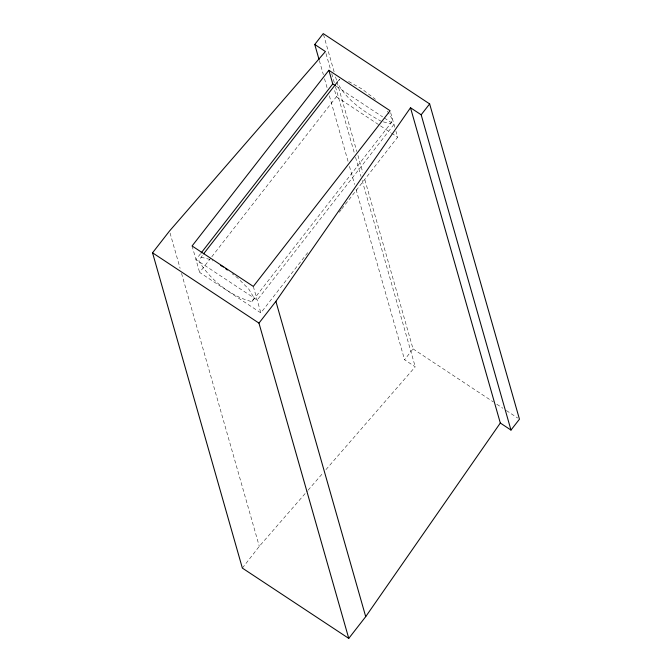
<?xml version="1.0" encoding="UTF-8"?>
<svg xmlns="http://www.w3.org/2000/svg" width="672" height="672" viewBox="0 0 672 672"><rect width="100%" height="100%" fill="white"/><g stroke="black" fill="none" stroke-linecap="round" stroke-linejoin="round"><path stroke-width="0.5" stroke-dasharray="3.36 2.52" d="M202.289 255.553L198.828 260.946C209.941 279.619 230.689 296.436 251.924 301.636L390.516 123.648L392.683 119.918L387.45 111.233M338.722 80.724L339.587 79.229L338.302 80.884M251.924 301.636L254.1 297.906L248.867 289.22L237.628 277.914L232.092 273.672M200.466 253.84L195.972 259.619L257.2 300.073L393.994 124.387L383.494 117.449M307.726 252.664L260.845 312.875L199.618 272.42L211.176 257.578M211.814 256.746L336.412 96.734L334.169 88.855M339.2 212.251L341.124 209.773M341.762 208.95L397.639 137.189L395.959 131.275M242.357 568.092L259.3 546.336L307.39 490.972M325.937 469.627L415.246 366.82L404.569 359.764L413.036 348.886L364.258 177.643M308.078 490.182L323.19 472.786M383.342 121.876L390.516 123.648M200.995 257.216L209.992 259.434L212.68 260.946M348.583 81.446L361.99 89.023L375.43 99.322M381.52 121.43C364.694 112.266 347.508 100.892 337.94 83.824M336.269 86.243L382.62 116.869M336.412 96.734L390.642 132.569M391.516 133.14L397.639 137.189M413.036 348.886L493.29 401.906M496.776 404.216L502.883 408.248M506.369 410.55L517.709 418.043M390.659 112.686L394.834 127.336M323.518 34.608L334.135 71.879M335.563 76.91L336.714 80.942M337 81.95L356.798 151.452M357.949 155.484L362.83 172.612M326.004 53.55L330.599 69.661M331.741 73.693L334.328 82.757M335.471 86.789L354.413 153.266M355.564 157.298L361.015 176.442M362.158 180.466L415.246 366.82M319.351 60.598L323.366 74.701M324.517 78.725L327.382 88.805M329.389 95.852L348.331 162.338M349.474 166.362L354.64 184.498M356.076 189.529L404.569 359.764M253.31 286.423L260.845 312.875M192.083 245.969L199.618 272.42M170.058 233.058L180.104 268.313M181.541 273.353L259.3 546.336"/><path stroke-width="1.01" d="M410.5 107.738L500.312 423.024L365.711 616.644L348.768 638.4L258.964 323.114L275.898 301.358L410.5 107.738L421.168 114.786L510.98 430.072L519.456 419.194L429.643 103.908L323.232 33.6L314.756 44.478L319.066 59.59M348.768 638.4L242.357 568.092L152.544 252.806L169.487 231.042L325.433 51.534L314.756 44.478M328.877 70.283L192.083 245.969L253.31 286.423L390.104 110.737L328.877 70.283L332.766 83.933L335.387 85.663M201.104 253.016L332.766 83.933M203.574 253.898L337.655 81.707M421.168 114.786L429.643 103.908M220.718 265.49L223.398 267.011M500.312 423.024L510.98 430.072M152.544 252.806L258.964 323.114M225.775 268.825L227.354 270.035M275.898 301.358L365.711 616.644"/></g></svg>
